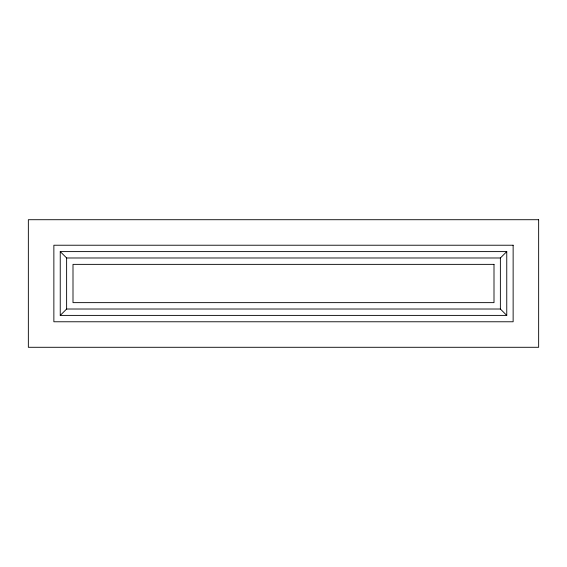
<?xml version="1.0" encoding="UTF-8"?>
<svg xmlns="http://www.w3.org/2000/svg" width="567" height="567" viewBox="0 0 567 567"><rect width="100%" height="100%" fill="white"/><g stroke="black" fill="none" stroke-linecap="round" stroke-linejoin="round"><path stroke-width="0.85" d="M60.244 315.394L66.623 309.015L500.377 309.015L506.756 315.394L506.756 251.606L60.244 251.606L60.244 315.394L506.756 315.394M60.244 251.606L66.623 257.985L500.377 257.985L506.756 251.606M500.377 257.985L500.377 309.015M66.623 257.985L66.623 309.015M538.65 219.713L28.35 219.713L28.35 347.288L538.65 347.288L538.65 219.713M513.135 245.227L53.865 245.227L53.865 321.772L513.135 321.772L513.135 245.227M493.999 264.364L73.001 264.364L73.001 302.636L493.999 302.636L493.999 264.364"/></g></svg>
